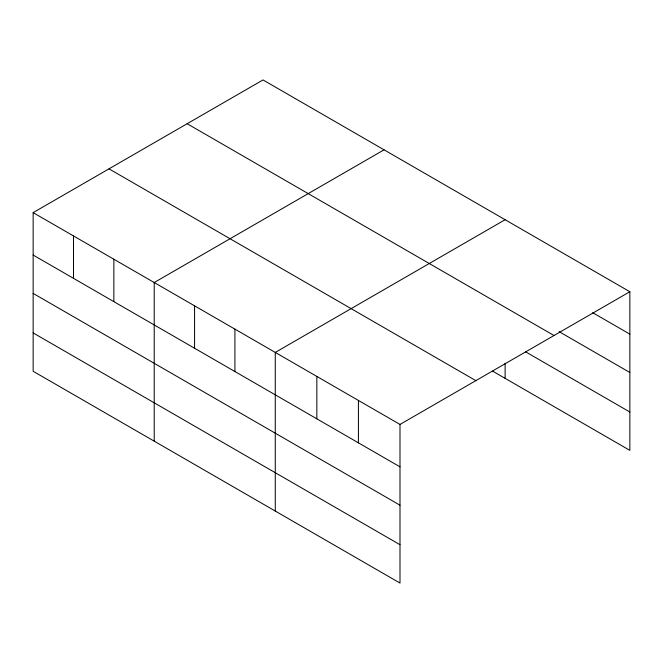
<?xml version="1.0" encoding="UTF-8"?>
<svg xmlns="http://www.w3.org/2000/svg" width="663" height="663" viewBox="0 0 663 663"><rect width="100%" height="100%" fill="white"/><g stroke="black" fill="none" stroke-linecap="round" stroke-linejoin="round"><path stroke-width="0.99" d="M33.15 212.632L399.996 424.436L399.996 583.067L33.15 371.272L33.15 212.632L263.004 79.933L629.85 291.728L629.85 450.368L492.568 371.106M384.059 149.821L154.214 282.529L154.214 441.16M505.123 219.718L275.269 352.426L275.269 511.057M399.996 424.436L629.85 291.728M592.697 312.687L629.85 334.135M559.083 331.633L629.85 372.49M187.148 123.724L554.003 335.519M525.469 351.746L629.85 412.013M108.997 168.841L475.852 380.645M33.15 255.048L399.996 466.843M33.15 293.402L399.996 505.198M33.15 332.917L399.996 544.713M505.123 363.216L505.123 378.349M358.418 400.427L358.418 442.843M316.848 376.427L316.848 418.834M234.917 329.121L234.917 371.537M194.566 305.825L194.566 348.232M113.854 259.233L113.854 301.64M73.502 235.937L73.502 278.344"/></g></svg>
